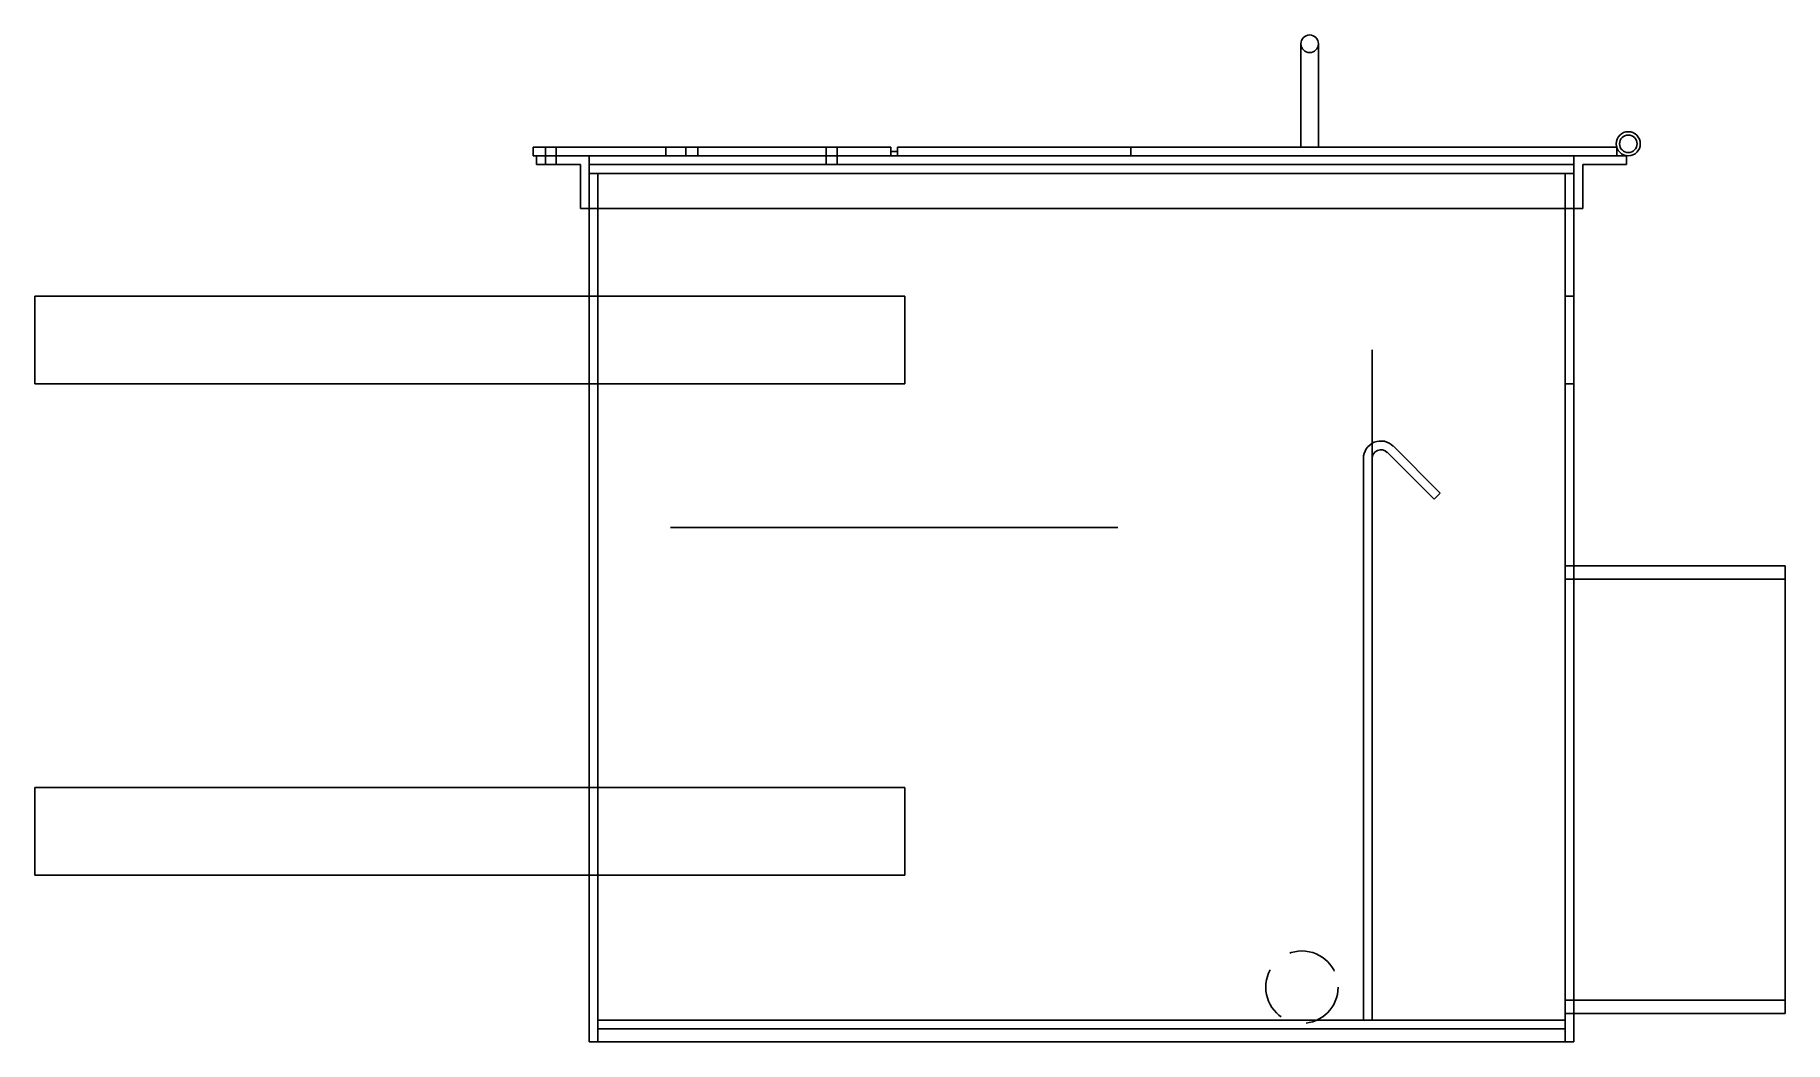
# Model space of a CAD drawing. Extents: x 0 to 368, y 0 to 312.
# Drawn here: x 317.69 to 367.57, y 283.75 to 312.45 of the extents above; entities outside this region: 4.
import ezdxf

# ---------------------------------------------------------------- set-up
doc = ezdxf.new("R2010")
doc.units = 0
doc.header["$LTSCALE"] = 12
doc.header["$MEASUREMENT"] = 0
doc.linetypes.add('HIDDEN2', pattern=[0.1875, 0.125, -0.0625])
doc.layers.get('0').update_dxf_attribs({"linetype": 'CONTINUOUS'})
for name, color, linetype in [('1.25x1.25x.25', 34, 'CONTINUOUS'), ('10 PIPE', 7, 'CONTINUOUS'), ('12 PIPE', 7, 'CONTINUOUS'), ('6X20', 3, 'CONTINUOUS'), ('COVER', 3, 'CONTINUOUS'), ('EXTERNALS', 3, 'CONTINUOUS'), ('HANDLE', 2, 'CONTINUOUS')]:
    doc.layers.add(name, color=color, linetype=linetype)

msp = doc.modelspace()

# ---------------------------------------------------------------- linework, layer by layer
for radius in [0.344, 0.344, 0.25, 0.25]:
    msp.add_circle((363.1, 309.348), radius)
at = {"layer": '1.25x1.25x.25'}
for p, q in [((331.988, 309.004), (333.488, 309.004)), ((331.988, 308.754), (331.988, 309.004)), ((331.988, 309.004), (363.051, 309.004)), ((331.988, 309.004), (333.488, 309.004)), ((331.988, 308.754), (331.988, 309.004)), ((331.988, 309.004), (363.051, 309.004)), ((333.238, 308.754), (331.988, 308.754)), ((333.238, 308.754), (331.988, 308.754)), ((332.238, 309.004), (332.238, 308.754)), ((332.238, 309.004), (332.238, 308.754)), ((332.551, 309.004), (332.551, 308.754)), ((332.551, 309.004), (332.551, 308.754)), ((333.238, 307.504), (333.238, 308.754)), ((333.238, 307.504), (333.238, 308.754)), ((333.488, 309.004), (333.488, 307.504)), ((333.488, 309.004), (333.488, 307.504)), ((333.488, 308.754), (361.551, 308.754)), ((333.488, 308.754), (361.551, 308.754)), ((340.238, 309.004), (340.238, 308.754)), ((340.238, 309.004), (340.238, 308.754)), ((340.551, 309.004), (340.551, 308.754)), ((340.551, 309.004), (340.551, 308.754)), ((363.051, 309.004), (361.551, 309.004)), ((361.551, 309.004), (361.551, 307.504)), ((363.051, 309.004), (361.551, 309.004)), ((361.551, 309.004), (361.551, 307.504)), ((361.801, 307.504), (361.801, 308.754)), ((361.801, 308.754), (363.051, 308.754)), ((361.801, 307.504), (361.801, 308.754)), ((361.801, 308.754), (363.051, 308.754)), ((363.051, 308.754), (363.051, 309.004)), ((363.051, 308.754), (363.051, 309.004)), ((333.488, 307.504), (333.238, 307.504)), ((333.488, 307.504), (333.238, 307.504)), ((333.488, 307.504), (361.551, 307.504)), ((333.488, 307.504), (361.551, 307.504)), ((361.551, 307.504), (361.801, 307.504)), ((361.551, 307.504), (361.801, 307.504))]:
    msp.add_line(p, q, dxfattribs=at)
at = {"layer": '10 PIPE'}
for p, q in [((361.301, 297.321), (367.567, 297.321)), ((361.301, 297.321), (367.567, 297.321)), ((367.567, 297.321), (367.567, 284.566)), ((367.567, 297.321), (367.567, 284.566)), ((361.301, 296.946), (367.567, 296.946)), ((361.301, 296.946), (367.567, 296.946)), ((361.301, 284.941), (367.567, 284.941)), ((361.301, 284.941), (367.567, 284.941)), ((361.301, 284.566), (367.567, 284.566)), ((361.301, 284.566), (367.567, 284.566))]:
    msp.add_line(p, q, dxfattribs=at)
at = {"layer": '12 PIPE'}
msp.add_line((335.801, 298.415), (348.551, 298.415), dxfattribs=at)
msp.add_line((335.801, 298.415), (348.551, 298.415), dxfattribs=at)
at = {"layer": '6X20'}
for p, q in [((317.694, 302.504), (317.694, 305.004)), ((317.694, 302.504), (317.694, 305.004)), ((317.694, 288.504), (317.694, 291.004)), ((317.694, 288.504), (317.694, 291.004))]:
    msp.add_line(p, q, dxfattribs=at)
at = {"layer": 'COVER'}
for p, q in [((331.895, 309.254), (342.082, 309.254)), ((331.895, 309.254), (331.895, 309.004)), ((331.895, 309.254), (342.082, 309.254)), ((331.895, 309.254), (331.895, 309.004)), ((332.238, 309.254), (332.238, 309.004)), ((332.238, 309.254), (332.238, 309.004)), ((332.551, 309.254), (332.551, 309.004)), ((332.551, 309.254), (332.551, 309.004)), ((335.676, 309.254), (335.676, 309.004)), ((335.676, 309.254), (335.676, 309.004)), ((336.238, 309.254), (336.238, 309.004)), ((336.238, 309.254), (336.238, 309.004)), ((336.582, 309.254), (336.582, 309.004)), ((336.582, 309.254), (336.582, 309.004)), ((340.238, 309.254), (340.238, 309.004)), ((340.238, 309.254), (340.238, 309.004)), ((340.551, 309.254), (340.551, 309.004)), ((340.551, 309.254), (340.551, 309.004)), ((342.082, 309.254), (342.082, 309.004)), ((342.082, 309.254), (342.082, 309.004)), ((342.27, 309.254), (362.77, 309.254)), ((342.27, 309.254), (342.27, 309.004)), ((342.27, 309.254), (362.77, 309.254)), ((342.27, 309.254), (342.27, 309.004)), ((348.926, 309.254), (348.926, 309.004)), ((348.926, 309.254), (348.926, 309.004)), ((362.77, 309.254), (362.77, 309.004)), ((362.77, 309.254), (362.77, 309.004)), ((331.895, 309.004), (342.082, 309.004)), ((331.895, 309.004), (342.082, 309.004)), ((342.082, 309.129), (342.27, 309.129)), ((342.082, 309.129), (342.27, 309.129)), ((342.27, 309.004), (362.77, 309.004)), ((342.27, 309.004), (362.77, 309.004)), ((333.488, 308.504), (333.488, 283.754)), ((361.551, 308.504), (333.488, 308.504)), ((333.488, 308.504), (333.488, 283.754)), ((361.551, 308.504), (333.488, 308.504)), ((333.738, 308.504), (333.738, 283.754)), ((333.738, 308.504), (333.738, 283.754)), ((361.301, 283.754), (361.301, 308.504)), ((361.301, 283.754), (361.301, 308.504)), ((361.551, 283.754), (361.551, 308.504)), ((361.551, 283.754), (361.551, 308.504)), ((317.694, 305.004), (342.488, 305.004)), ((317.694, 305.004), (342.488, 305.004)), ((342.488, 305.004), (342.488, 302.504)), ((342.488, 305.004), (342.488, 302.504)), ((361.301, 305.004), (361.551, 305.004)), ((361.301, 305.004), (361.551, 305.004)), ((355.801, 303.476), (355.801, 284.379)), ((317.694, 302.504), (342.488, 302.504)), ((317.694, 302.504), (342.488, 302.504)), ((361.301, 302.504), (361.551, 302.504)), ((361.301, 302.504), (361.551, 302.504)), ((357.741, 299.396), (356.405, 300.732)), ((357.741, 299.396), (356.405, 300.732)), ((355.551, 300.379), (355.551, 284.379)), ((355.551, 300.379), (355.551, 284.379)), ((355.801, 300.379), (355.801, 284.379)), ((357.564, 299.219), (356.228, 300.556)), ((357.564, 299.219), (357.741, 299.396)), ((357.564, 299.219), (357.741, 299.396)), ((317.694, 291.004), (342.488, 291.004)), ((317.694, 291.004), (342.488, 291.004)), ((342.488, 291.004), (342.488, 288.504)), ((342.488, 291.004), (342.488, 288.504)), ((317.694, 288.504), (342.488, 288.504)), ((317.694, 288.504), (342.488, 288.504)), ((333.738, 284.379), (361.301, 284.379)), ((333.738, 284.379), (361.301, 284.379)), ((333.738, 284.129), (361.301, 284.129)), ((333.738, 284.129), (361.301, 284.129)), ((333.488, 283.754), (361.551, 283.754)), ((333.488, 283.754), (361.551, 283.754))]:
    msp.add_line(p, q, dxfattribs=at)
at = {"layer": 'COVER', "extrusion": (0, -1, 6.12323e-17)}
msp.add_line((355.801, 303.476, 27.313), (355.801, 303.476), dxfattribs=at)
at = {"layer": 'COVER', "linetype": 'HIDDEN2'}
msp.add_circle((353.801, 285.316), 1.031, dxfattribs=at)
msp.add_circle((353.801, 285.316), 1.031, dxfattribs=at)
at = {"layer": 'COVER'}
for radius in [0.5, 0.5, 0.25, 0.25]:
    msp.add_arc((356.051, 300.379), radius, 45, 180, dxfattribs=at)
at = {"layer": 'EXTERNALS'}
for points in [[(19.097, 27.313), (0, 27.313)], [(0, 27.313), (0, 0)], [(19.097, 0), (19.097, 27.313)], [(0, 0), (19.097, 0)]]:
    msp.add_open_spline(points, degree=1, dxfattribs=at)
at = {"layer": 'HANDLE'}
for p, q in [((353.77, 312.198), (353.77, 309.26)), ((353.77, 312.198), (353.77, 309.26)), ((354.27, 312.198), (354.27, 309.26)), ((354.27, 312.198), (354.27, 309.26))]:
    msp.add_line(p, q, dxfattribs=at)
msp.add_circle((354.02, 312.198), 0.25, dxfattribs=at)
msp.add_circle((354.02, 312.198), 0.25, dxfattribs=at)

doc.saveas('drawing.dxf')
